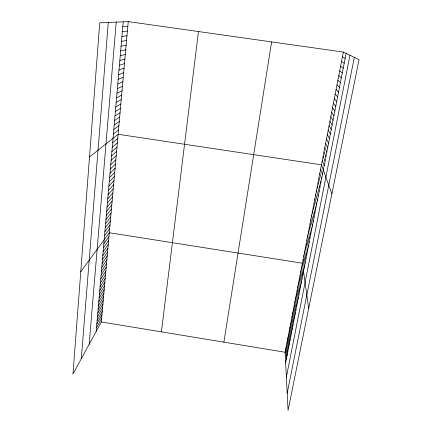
<?xml version="1.0" encoding="UTF-8"?>
<svg xmlns="http://www.w3.org/2000/svg" width="432" height="432" viewBox="0 0 432 432"><rect width="100%" height="100%" fill="white"/><g stroke="black" fill="none" stroke-linecap="round" stroke-linejoin="round"><path stroke-width="0.65" d="M81.292 358.76L108.281 22.442M89.159 344.304L116.219 22.108M96.185 331.393L123.206 21.811M128.239 21.6L99.738 22.799L72.965 374.058L101.309 321.97L128.239 21.6L343.359 52.072L359.035 59.632L288.063 410.4L285.104 352.231L343.359 52.072M161.406 331.868L198.466 31.547M223.889 342.155L271.604 41.909M285.638 362.734L346.124 53.401M286.367 377.136L349.958 55.253M287.194 393.282L354.326 57.359M96.503 327.753L101.628 318.422M96.822 324.097L101.952 314.858M97.141 320.425L102.271 311.278M97.465 316.737L102.595 307.687M97.789 313.038L102.919 304.079M98.113 309.323L103.243 300.456M98.437 305.591L103.567 296.822M98.766 301.844L103.896 293.171M99.09 298.085L104.22 289.505M99.419 294.305L104.555 285.827M99.754 290.515L104.884 282.134M100.084 286.708L105.214 278.424M100.418 282.879L105.548 274.703M100.753 279.04L105.883 270.961M101.093 275.184L106.223 267.208M101.428 271.312L106.558 263.439M101.768 267.424L106.898 259.659M102.109 263.525L107.239 255.857M102.449 259.605L107.579 252.045M102.794 255.663L107.924 248.216M103.14 251.71L108.27 244.366M103.486 247.741L108.616 240.505M103.837 243.756L108.961 236.628M80.762 271.787L109.312 232.74L302.384 263.207L308.68 308.507M104.533 235.732L109.663 228.83M104.884 231.692L110.014 224.905M105.241 227.637L110.365 220.963M105.597 223.565L110.722 217.004M105.953 219.478L111.078 213.03M106.31 215.368L111.434 209.039M106.672 211.248L111.796 205.033M107.033 207.106L112.158 201.01M107.395 202.943L112.52 196.97M107.762 198.763L112.882 192.915M108.124 194.567L113.249 188.838M108.497 190.355L113.616 184.75M108.864 186.122L113.983 180.641M109.237 181.872L114.35 176.515M109.609 177.601L114.723 172.373M109.982 173.313L115.096 168.21M110.36 169.004L115.468 164.036M110.738 164.678L115.846 159.835M111.116 160.337L116.224 155.623M111.494 155.968L116.602 151.389M111.877 151.589L116.986 147.139M112.261 147.182L117.369 142.873M112.649 142.76L117.752 138.586M89.516 156.929L118.136 134.282L321.473 164.835L331.879 193.844M113.422 133.904L118.519 130.005M113.81 129.47L118.908 125.712M114.199 125.021L119.291 121.397M114.588 120.55L119.68 117.067M114.977 116.057L120.069 112.714M115.371 111.542L120.463 108.346M115.771 107.012L120.857 103.961M116.165 102.46L121.252 99.549M116.564 97.886L121.646 95.126M116.964 93.29L122.045 90.682M117.369 88.673L122.445 86.216M117.774 84.04L122.85 81.729M118.179 79.385L123.255 77.225M118.589 74.704L123.66 72.706M119 70.006L124.065 68.159M119.41 65.286L124.475 63.596M119.826 60.545L124.886 59.011M120.242 55.782L125.296 54.41M120.658 50.992L125.712 49.783M121.079 46.186L126.128 45.139M121.5 41.359L126.549 40.473M121.921 36.504L126.97 35.786M122.348 31.628L127.391 31.077M122.774 26.73L127.813 26.352M101.309 321.97L285.104 352.231M342.436 56.83L345.157 58.331M341.518 61.565L344.196 63.234M340.6 66.28L343.246 68.116M339.692 70.972L342.295 72.976M338.785 75.643L341.35 77.814M337.883 80.293L340.405 82.625M336.982 84.926L339.471 87.421M336.091 89.532L338.537 92.189M335.2 94.122L337.608 96.935M334.314 98.69L336.685 101.66M333.428 103.237L335.767 106.364M332.548 107.762L334.849 111.04M331.673 112.271L333.941 115.7M330.804 116.759L333.034 120.339M329.94 121.225L332.132 124.956M329.076 125.674L331.231 129.557M328.217 130.102L330.334 134.131M327.359 134.509L329.449 138.683M326.506 138.899L328.558 143.219M325.658 143.267L327.677 147.728M324.815 147.62L326.797 152.221M323.973 151.951L325.922 156.697M323.136 156.265L325.053 161.147M322.304 160.558L324.189 165.58M320.636 169.139L322.456 174.436M319.804 173.426L321.592 178.853M318.978 177.692L320.733 183.26M318.152 181.942L319.874 187.639M317.331 186.17L319.021 192.002M316.516 190.382L318.173 196.344M315.7 194.578L317.326 200.669M314.89 198.752L316.483 204.973M314.086 202.91L315.646 209.255M313.281 207.052L314.815 213.521M312.482 211.172L313.983 217.771M311.683 215.276L313.157 221.999M310.889 219.364L312.331 226.206M310.1 223.436L311.515 230.402M309.312 227.486L310.694 234.571M308.529 231.525L309.884 238.729M307.751 235.543L309.074 242.865M306.974 239.544L308.27 246.985M306.202 243.529L307.471 251.084M305.429 247.498L306.671 255.166M304.663 251.451L305.872 259.232M303.901 255.382L305.084 263.282M303.14 259.303L304.295 267.311M301.628 267.089L302.729 275.319M300.877 270.961L301.952 279.299M300.127 274.817L301.174 283.262M299.381 278.656L300.407 287.21M298.642 282.479L299.635 291.136M297.902 286.286L298.874 295.045M297.167 290.077L298.112 298.944M296.433 293.852L297.351 302.821M295.704 297.61L296.595 306.682M294.975 301.358L295.844 310.532M294.251 305.084L295.094 314.361M293.533 308.799L294.349 318.173M292.815 312.503L293.609 321.975M292.097 316.186L292.869 325.755M291.384 319.858L292.129 329.524M290.677 323.509L291.395 333.272M289.969 327.154L290.666 337.009M289.267 330.777L289.937 340.729M288.565 334.39L289.213 344.434M287.869 337.986L288.495 348.122M287.172 341.572L287.777 351.799M286.481 345.136L287.059 355.46M285.79 348.694L286.346 359.1"/></g></svg>
